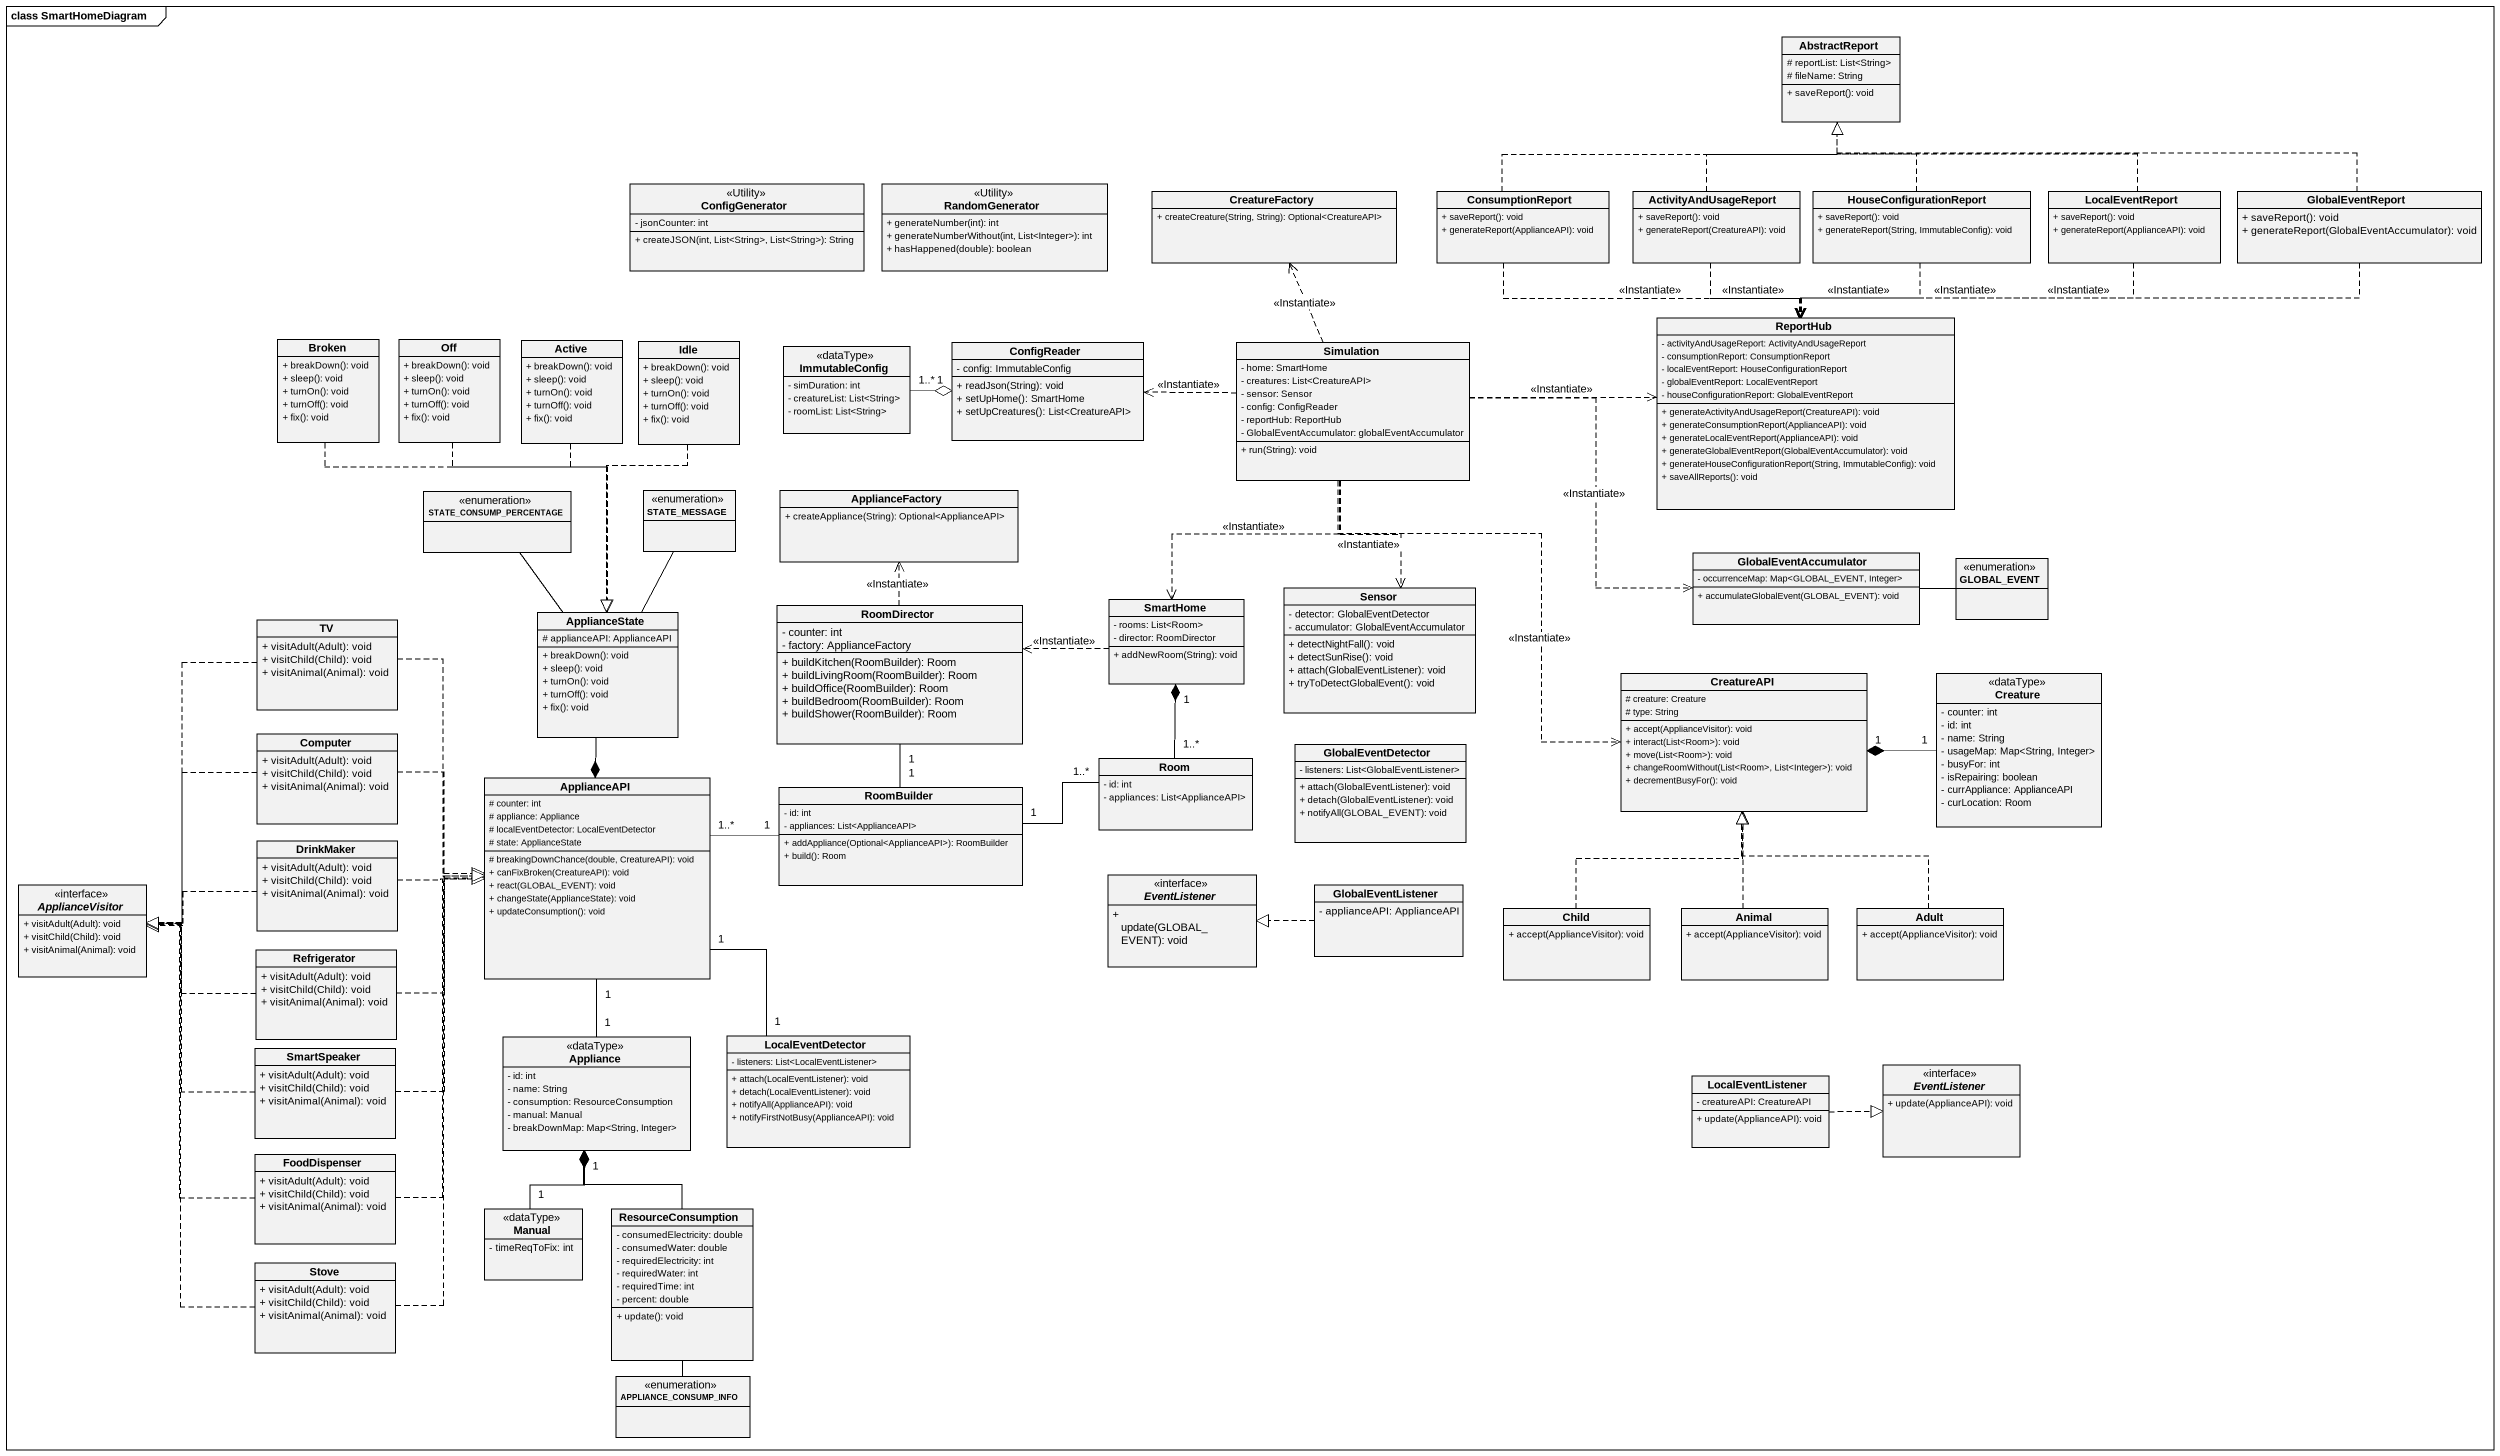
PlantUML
@startuml
mainframe class SmartHomeDiagram
hide circle
hide empty members
skinparam classAttributeIconSize 0
class AbstractReport {
  # reportList: List<String>
  # fileName: String
  + saveReport(): void
}
class ConfigGenerator <<Utility>> {
  - jsonCounter: int
  + createJSON(int, List<String>, List<String>): String
}
class RandomGenerator <<Utility>> {
  + generateNumber(int): int
  + generateNumberWithout(int, List<Integer>): int
  + hasHappened(double): boolean
}
class CreatureFactory {
  + createCreature(String, String): Optional<CreatureAPI>
}
class ConsumptionReport {
  + saveReport(): void
  + generateReport(ApplianceAPI): void
}
class ActivityAndUsageReport {
  + saveReport(): void
  + generateReport(CreatureAPI): void
}
class HouseConfigurationReport {
  + saveReport(): void
  + generateReport(String, ImmutableConfig): void
}
class LocalEventReport {
  + saveReport(): void
  + generateReport(ApplianceAPI): void
}
class GlobalEventReport {
  + saveReport(): void
  + generateReport(GlobalEventAccumulator): void
}
class ReportHub {
  - activityAndUsageReport: ActivityAndUsageReport
  - consumptionReport: ConsumptionReport
  - localEventReport: HouseConfigurationReport
  - globalEventReport: LocalEventReport
  - houseConfigurationReport: GlobalEventReport
  + generateActivityAndUsageReport(CreatureAPI): void
  + generateConsumptionReport(ApplianceAPI): void
  + generateLocalEventReport(ApplianceAPI): void
  + generateGlobalEventReport(GlobalEventAccumulator): void
  + generateHouseConfigurationReport(String, ImmutableConfig): void
  + saveAllReports(): void
}
class Broken {
  + breakDown(): void
  + sleep(): void
  + turnOn(): void
  + turnOff(): void
  + fix(): void
}
class Off {
  + breakDown(): void
  + sleep(): void
  + turnOn(): void
  + turnOff(): void
  + fix(): void
}
class Active {
  + breakDown(): void
  + sleep(): void
  + turnOn(): void
  + turnOff(): void
  + fix(): void
}
class Idle {
  + breakDown(): void
  + sleep(): void
  + turnOn(): void
  + turnOff(): void
  + fix(): void
}
class ImmutableConfig <<dataType>> {
  - simDuration: int
  - creatureList: List<String>
  - roomList: List<String>
}
class ConfigReader {
  - config: ImmutableConfig
  + readJson(String): void
  + setUpHome(): SmartHome
  + setUpCreatures(): List<CreatureAPI>
}
class Simulation {
  - home: SmartHome
  - creatures: List<CreatureAPI>
  - sensor: Sensor
  - config: ConfigReader
  - reportHub: ReportHub
  - GlobalEventAccumulator: globalEventAccumulator
  + run(String): void
}
enum STATE_CONSUMP_PERCENTAGE
enum STATE_MESSAGE
class ApplianceFactory {
  + createAppliance(String): Optional<ApplianceAPI>
}
class GlobalEventAccumulator {
  - occurrenceMap: Map<GLOBAL_EVENT, Integer>
  + accumulateGlobalEvent(GLOBAL_EVENT): void
}
enum GLOBAL_EVENT
class RoomDirector {
  - counter: int
  - factory: ApplianceFactory
  + buildKitchen(RoomBuilder): Room
  + buildLivingRoom(RoomBuilder): Room
  + buildOffice(RoomBuilder): Room
  + buildBedroom(RoomBuilder): Room
  + buildShower(RoomBuilder): Room
}
class SmartHome {
  - rooms: List<Room>
  - director: RoomDirector
  + addNewRoom(String): void
}
class Sensor {
  - detector: GlobalEventDetector
  - accumulator: GlobalEventAccumulator
  + detectNightFall(): void
  + detectSunRise(): void
  + attach(GlobalEventListener): void
  + tryToDetectGlobalEvent(): void
}
class TV {
  + visitAdult(Adult): void
  + visitChild(Child): void
  + visitAnimal(Animal): void
}
class ApplianceState {
  # applianceAPI: ApplianceAPI
  + breakDown(): void
  + sleep(): void
  + turnOn(): void
  + turnOff(): void
  + fix(): void
}
class CreatureAPI {
  # creature: Creature
  # type: String
  + accept(ApplianceVisitor): void
  + interact(List<Room>): void
  + move(List<Room>): void
  + changeRoomWithout(List<Room>, List<Integer>): void
  + decrementBusyFor(): void
}
class Creature <<dataType>> {
  - counter: int
  - id: int
  - name: String
  - usageMap: Map<String, Integer>
  - busyFor: int
  - isRepairing: boolean
  - currAppliance: ApplianceAPI
  - curLocation: Room
}
class Computer {
  + visitAdult(Adult): void
  + visitChild(Child): void
  + visitAnimal(Animal): void
}
class GlobalEventDetector {
  - listeners: List<GlobalEventListener>
  + attach(GlobalEventListener): void
  + detach(GlobalEventListener): void
  + notifyAll(GLOBAL_EVENT): void
}
class ApplianceAPI {
  # counter: int
  # appliance: Appliance
  # localEventDetector: LocalEventDetector
  # state: ApplianceState
  # breakingDownChance(double, CreatureAPI): void
  + canFixBroken(CreatureAPI): void
  + react(GLOBAL_EVENT): void
  + changeState(ApplianceState): void
  + updateConsumption(): void
}
class RoomBuilder {
  - id: int
  - appliances: List<ApplianceAPI>
  + addAppliance(Optional<ApplianceAPI>): RoomBuilder
  + build(): Room
}
class Room {
  - id: int
  - appliances: List<ApplianceAPI>
}
class DrinkMaker {
  + visitAdult(Adult): void
  + visitChild(Child): void
  + visitAnimal(Animal): void
}
interface EventListener {
  + update(GLOBAL_EVENT): void
}
interface ApplianceVisitor {
  + visitAdult(Adult): void
  + visitChild(Child): void
  + visitAnimal(Animal): void
}
class GlobalEventListener {
  - applianceAPI: ApplianceAPI
}
class Child {
  + accept(ApplianceVisitor): void
}
class Animal {
  + accept(ApplianceVisitor): void
}
class Adult {
  + accept(ApplianceVisitor): void
}
class Refrigerator {
  + visitAdult(Adult): void
  + visitChild(Child): void
  + visitAnimal(Animal): void
}
class SmartSpeaker {
  + visitAdult(Adult): void
  + visitChild(Child): void
  + visitAnimal(Animal): void
}
class Appliance <<dataType>> {
  - id: int
  - name: String
  - consumption: ResourceConsumption
  - manual: Manual
  - breakDownMap: Map<String, Integer>
}
class LocalEventDetector {
  - listeners: List<LocalEventListener>
  + attach(LocalEventListener): void
  + detach(LocalEventListener): void
  + notifyAll(ApplianceAPI): void
  + notifyFirstNotBusy(ApplianceAPI): void
}
interface "EventListener" as EventListener_2 {
  + update(ApplianceAPI): void
}
class LocalEventListener {
  - creatureAPI: CreatureAPI
  + update(ApplianceAPI): void
}
class FoodDispenser {
  + visitAdult(Adult): void
  + visitChild(Child): void
  + visitAnimal(Animal): void
}
class Manual <<dataType>> {
  - timeReqToFix: int
}
class ResourceConsumption {
  - consumedElectricity: double
  - consumedWater: double
  - requiredElectricity: int
  - requiredWater: int
  - requiredTime: int
  - percent: double
  + update(): void
}
class Stove {
  + visitAdult(Adult): void
  + visitChild(Child): void
  + visitAnimal(Animal): void
}
enum APPLIANCE_CONSUMP_INFO
ConsumptionReport .right.|> AbstractReport
ConsumptionReport ..> ReportHub : <<Instantiate>>
ActivityAndUsageReport .up.|> AbstractReport
ActivityAndUsageReport ..> ReportHub : <<Instantiate>>
HouseConfigurationReport .up.|> AbstractReport
HouseConfigurationReport ..> ReportHub : <<Instantiate>>
LocalEventReport .left.|> AbstractReport
LocalEventReport .left.> ReportHub : <<Instantiate>>
GlobalEventReport .left.|> AbstractReport
GlobalEventReport .left.> ReportHub : <<Instantiate>>
Broken ..|> ApplianceState
Off ..|> ApplianceState
Active ..|> ApplianceState
Idle ..|> ApplianceState
ImmutableConfig "1..*" -right-o "1" ConfigReader
Simulation .up.> CreatureFactory : <<Instantiate>>
Simulation .right.> ReportHub : <<Instantiate>>
Simulation .left.> ConfigReader : <<Instantiate>>
Simulation .right.> GlobalEventAccumulator : <<Instantiate>>
Simulation ..> SmartHome : <<Instantiate>>
Simulation ..> Sensor : <<Instantiate>>
Simulation ..> CreatureAPI : <<Instantiate>>
STATE_CONSUMP_PERCENTAGE -- ApplianceState
STATE_MESSAGE -- ApplianceState
GLOBAL_EVENT -left- GlobalEventAccumulator
RoomDirector .up.> ApplianceFactory : <<Instantiate>>
SmartHome .left.> RoomDirector : <<Instantiate>>
TV ..|> ApplianceAPI
TV ..|> ApplianceVisitor
ApplianceState --* ApplianceAPI
Creature "1" -left-* "1" CreatureAPI
Computer .right.|> ApplianceAPI
Computer ..|> ApplianceVisitor
ApplianceAPI "1..*" -right- "1" RoomBuilder
RoomBuilder "1" -up- "1" RoomDirector
RoomBuilder "1" -right- "1..*" Room
Room "1..*" -up-* "1" SmartHome
DrinkMaker .right.|> ApplianceAPI
DrinkMaker .left.|> ApplianceVisitor
GlobalEventListener .left.|> EventListener
Child .up.|> CreatureAPI
Animal .up.|> CreatureAPI
Adult .up.|> CreatureAPI
Refrigerator .right.|> ApplianceAPI
Refrigerator .left.|> ApplianceVisitor
SmartSpeaker .up.|> ApplianceAPI
SmartSpeaker .up.|> ApplianceVisitor
Appliance "1" -up- "1" ApplianceAPI
LocalEventDetector "1" -up- "1" ApplianceAPI
LocalEventListener .right.|> EventListener_2
FoodDispenser .up.|> ApplianceAPI
FoodDispenser .up.|> ApplianceVisitor
Manual "1" -up-* "1" Appliance
ResourceConsumption -up-* Appliance
Stove .up.|> ApplianceAPI
Stove .up.|> ApplianceVisitor
APPLIANCE_CONSUMP_INFO -up- ResourceConsumption
@enduml
